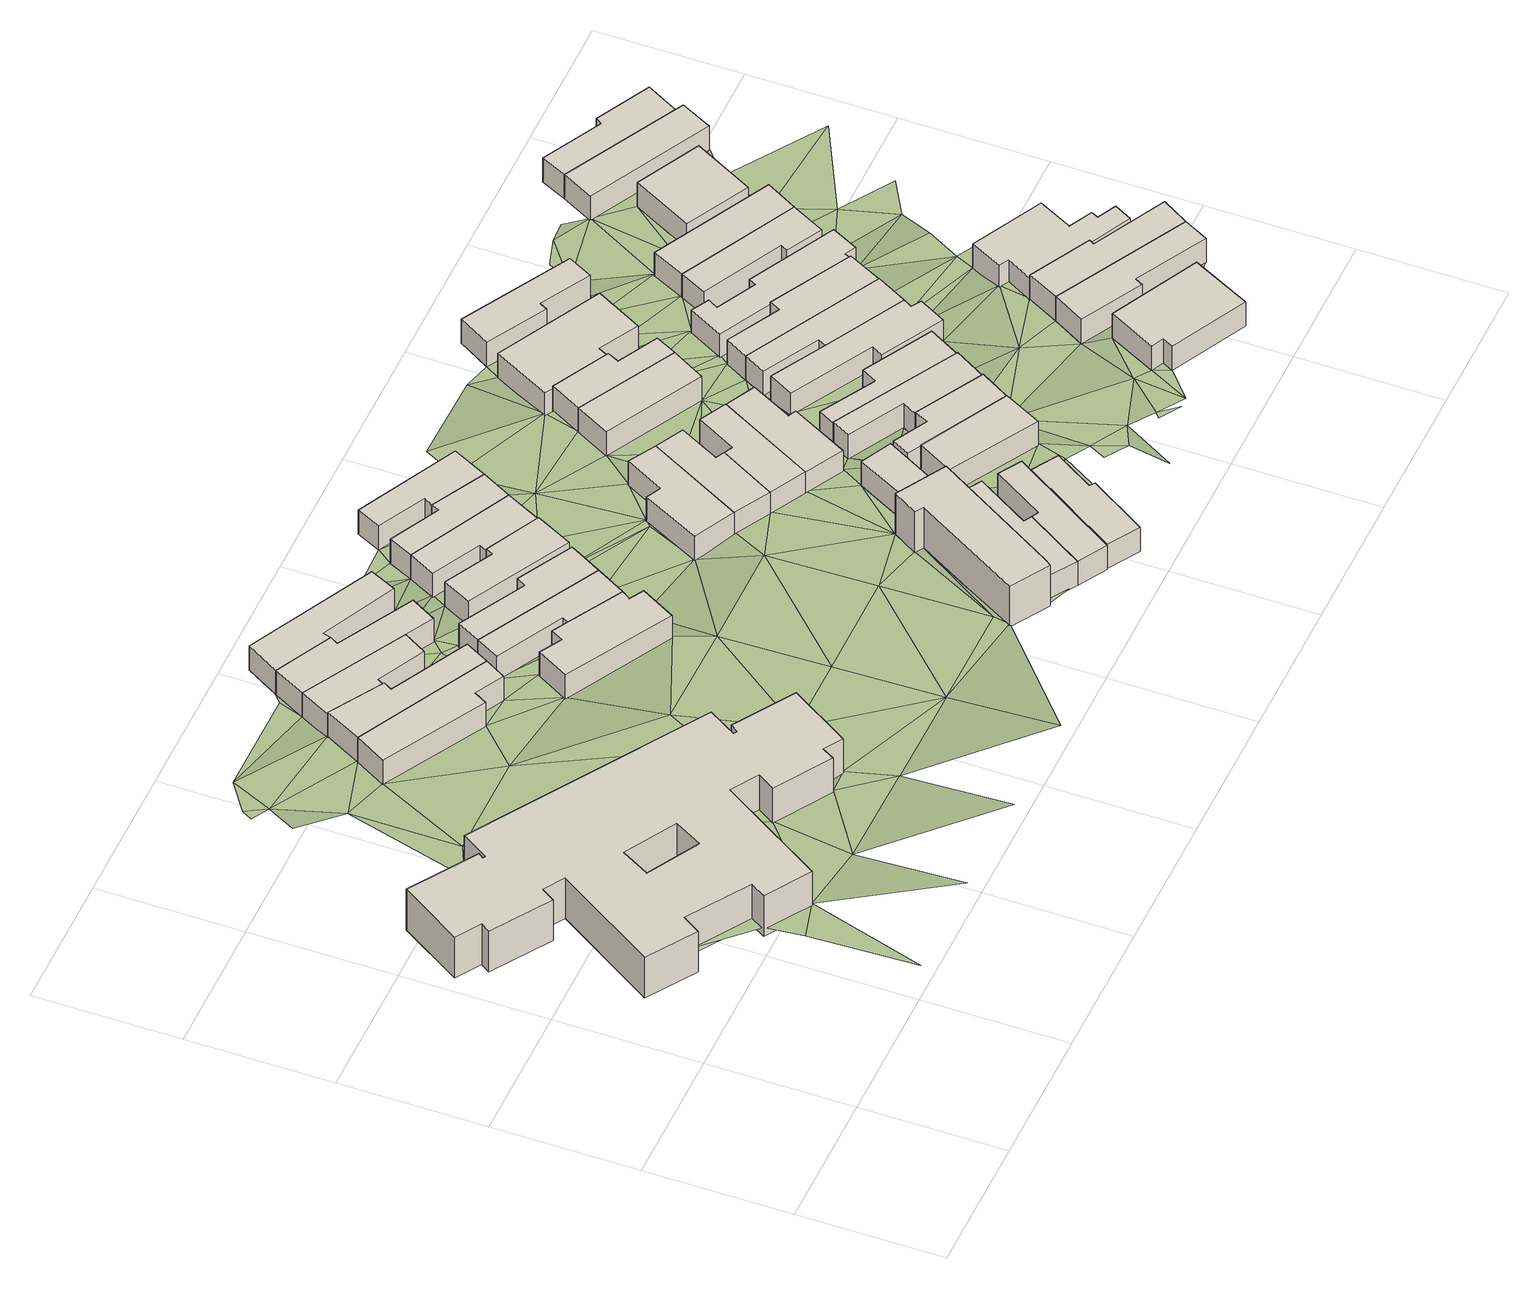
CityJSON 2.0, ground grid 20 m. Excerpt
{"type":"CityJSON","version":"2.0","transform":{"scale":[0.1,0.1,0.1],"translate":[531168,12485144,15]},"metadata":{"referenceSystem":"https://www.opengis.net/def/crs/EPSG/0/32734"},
"CityObjects":{
"building1":{"type":"Building","attributes":{"address":"Druden Primary School Dryden Street Salt River Cape Town","building":"school","building:levels":2,"amenity":"school","building_height":6.9,"plus_code":"4FRW3F97+23M","ground_height":16.66,"roof_height":23.56},"geometry":[{"type":"Solid","lod":"1","boundaries":[[[[0,1,2,3]],[[1,4,5,2]],[[4,6,7,5]],[[6,8,9,7]],[[8,10,11,9]],[[10,12,13,11]],[[12,14,15,13]],[[14,16,17,15]],[[16,18,19,17]],[[18,20,21,19]],[[20,22,23,21]],[[22,24,25,23]],[[24,26,27,25]],[[26,28,29,27]],[[28,30,31,29]],[[30,32,33,31]],[[32,34,35,33]],[[34,36,37,35]],[[36,38,39,37]],[[38,40,41,39]],[[40,42,43,41]],[[42,44,45,43]],[[44,46,47,45]],[[46,48,49,47]],[[48,50,51,49]],[[50,52,53,51]],[[52,54,55,53]],[[54,0,3,55]],[[56,57,58,59]],[[57,60,61,58]],[[60,62,63,61]],[[62,56,59,63]],[[3,2,5,7,9,11,13,15,17,19,21,23,25,27,29,31,33,35,37,39,41,43,45,47,49,51,53,55],[59,58,61,63]],[[54,52,50,48,46,44,42,40,38,36,34,32,30,28,26,24,22,20,18,16,14,12,10,8,6,4,1,0],[62,60,57,56]]]]}]},
"building2":{"type":"Building","attributes":{"address":"87 Fenton Road Salt River Cape Town","building":"house","building:levels":1,"building_height":4.1,"plus_code":"4FRW3F97+535","ground_height":16.59,"roof_height":20.69},"geometry":[{"type":"Solid","lod":"1","boundaries":[[[[64,65,66,67]],[[65,68,69,66]],[[68,70,71,69]],[[70,72,73,71]],[[72,74,75,73]],[[74,64,67,75]],[[67,66,69,71,73,75]],[[74,72,70,68,65,64]]]]}]},
"building3":{"type":"Building","attributes":{"address":"85 Fenton Road Salt River Cape Town","building":"house","building:levels":1,"building_height":4.1,"plus_code":"4FRW3F97+546","ground_height":16.59,"roof_height":20.69},"geometry":[{"type":"Solid","lod":"1","boundaries":[[[[65,64,67,66]],[[64,76,77,67]],[[76,78,79,77]],[[78,80,81,79]],[[80,82,83,81]],[[82,65,66,83]],[[66,67,77,79,81,83]],[[82,80,78,76,64,65]]]]}]},
"building4":{"type":"Building","attributes":{"address":"83 Fenton Road Salt River Cape Town","building":"house","building:levels":1,"building_height":4.1,"plus_code":"4FRW3F97+54J","ground_height":16.18,"roof_height":20.28},"geometry":[{"type":"Solid","lod":"1","boundaries":[[[[84,85,86,87]],[[85,88,89,86]],[[88,90,91,89]],[[90,92,93,91]],[[92,94,95,93]],[[94,84,87,95]],[[87,86,89,91,93,95]],[[94,92,90,88,85,84]]]]}]},
"building5":{"type":"Building","attributes":{"address":"81 Fenton Road Salt River Cape Town","building":"house","building:levels":1,"building_height":4.1,"plus_code":"4FRW3F97+54V","ground_height":16.18,"roof_height":20.28},"geometry":[{"type":"Solid","lod":"1","boundaries":[[[[94,92,93,95]],[[92,96,97,93]],[[96,98,99,97]],[[98,100,101,99]],[[100,102,103,101]],[[102,104,105,103]],[[104,94,95,105]],[[95,93,97,99,101,103,105]],[[104,102,100,98,96,92,94]]]]}]},
"building6":{"type":"Building","attributes":{"address":"79 Fenton Road Salt River Cape Town","building":"house","building:levels":1,"building_height":4.1,"plus_code":"4FRW3F97+648","ground_height":16.18,"roof_height":20.28},"geometry":[{"type":"Solid","lod":"1","boundaries":[[[[104,102,103,105]],[[102,106,107,103]],[[106,108,109,107]],[[108,110,111,109]],[[110,112,113,111]],[[112,104,105,113]],[[105,103,107,109,111,113]],[[112,110,108,106,102,104]]]]}]},
"building7":{"type":"Building","attributes":{"address":"Goldsmith Road Salt River Cape Town","building":"house","building:levels":1,"building_height":4.1,"plus_code":"4FRW3F97+35W","ground_height":16.26,"roof_height":20.36},"geometry":[{"type":"Solid","lod":"1","boundaries":[[[[114,115,116,117]],[[115,118,119,116]],[[118,120,121,119]],[[120,122,123,121]],[[122,124,125,123]],[[124,126,127,125]],[[126,128,129,127]],[[128,130,131,129]],[[130,114,117,131]],[[117,116,119,121,123,125,127,129,131]],[[130,128,126,124,122,120,118,115,114]]]]}]},
"building8":{"type":"Building","attributes":{"address":"Goldsmith Road Salt River Cape Town","building":"house","building:levels":1,"building_height":4.1,"plus_code":"4FRW3F97+45G","ground_height":16.26,"roof_height":20.36},"geometry":[{"type":"Solid","lod":"1","boundaries":[[[[114,132,133,117]],[[132,134,135,133]],[[134,136,137,135]],[[136,138,139,137]],[[138,115,116,139]],[[115,114,117,116]],[[117,133,135,137,139,116]],[[115,138,136,134,132,114]]]]}]},
"building9":{"type":"Building","attributes":{"address":"Goldsmith Road Salt River Cape Town","building":"house","building:levels":1,"building_height":4.1,"plus_code":"4FRW3F97+45Q","ground_height":16.26,"roof_height":20.36},"geometry":[{"type":"Solid","lod":"1","boundaries":[[[[134,132,133,135]],[[132,140,141,133]],[[140,142,143,141]],[[142,144,145,143]],[[144,146,147,145]],[[146,134,135,147]],[[135,133,141,143,145,147]],[[146,144,142,140,132,134]]]]}]},
"building10":{"type":"Building","attributes":{"address":"80 Goldsmith Road Salt River Cape Town","building":"house","building:levels":1,"building_height":4.1,"plus_code":"4FRW3F97+562","ground_height":16.26,"roof_height":20.36},"geometry":[{"type":"Solid","lod":"1","boundaries":[[[[148,149,150,151]],[[149,152,153,150]],[[152,154,155,153]],[[154,156,157,155]],[[156,158,159,157]],[[158,148,151,159]],[[151,150,153,155,157,159]],[[158,156,154,152,149,148]]]]}]},
"building11":{"type":"Building","attributes":{"address":"78 Goldsmith Road Salt River Cape Town","building":"house","building:levels":1,"building_height":4.1,"plus_code":"4FRW3F97+56F","ground_height":16.01,"roof_height":20.11},"geometry":[{"type":"Solid","lod":"1","boundaries":[[[[160,161,162,163]],[[161,164,165,162]],[[164,166,167,165]],[[166,168,169,167]],[[168,170,171,169]],[[170,160,163,171]],[[163,162,165,167,169,171]],[[170,168,166,164,161,160]]]]}]},
"building12":{"type":"Building","attributes":{"address":"76 Goldsmith Road Salt River Cape Town","building":"house","building:levels":1,"building_height":4.1,"plus_code":"4FRW3F97+56W","ground_height":16.01,"roof_height":20.11},"geometry":[{"type":"Solid","lod":"1","boundaries":[[[[161,172,173,162]],[[172,174,175,173]],[[174,176,177,175]],[[176,178,179,177]],[[178,164,165,179]],[[164,161,162,165]],[[162,173,175,177,179,165]],[[164,178,176,174,172,161]]]]}]},
"building13":{"type":"Building","attributes":{"address":"52 Dove Street Salt River Cape Town","building":"house","building:levels":2,"building_height":6.9,"plus_code":"4FRW3F87+X86","ground_height":17.18,"roof_height":24.08},"geometry":[{"type":"Solid","lod":"1","boundaries":[[[[180,181,182,183]],[[181,184,185,182]],[[184,186,187,185]],[[186,188,189,187]],[[188,190,191,189]],[[190,192,193,191]],[[192,194,195,193]],[[194,180,183,195]],[[183,182,185,187,189,191,193,195]],[[194,192,190,188,186,184,181,180]]]]}]},
"building14":{"type":"Building","attributes":{"address":"50 Dove Street Salt River Cape Town","building":"house","building:levels":1,"building_height":4.1,"plus_code":"4FRW3F87+X88","ground_height":17.18,"roof_height":21.28},"geometry":[{"type":"Solid","lod":"1","boundaries":[[[[181,180,196,197]],[[180,198,199,196]],[[198,200,201,199]],[[200,202,203,201]],[[202,204,205,203]],[[204,181,197,205]],[[197,196,199,201,203,205]],[[204,202,200,198,180,181]]]]}]},
"building15":{"type":"Building","attributes":{"address":"74 Goldsmith Road Salt River Cape Town","building":"house","building:levels":1,"building_height":4.1,"plus_code":"4FRW3F97+665","ground_height":16.01,"roof_height":20.11},"geometry":[{"type":"Solid","lod":"1","boundaries":[[[[172,206,207,173]],[[206,208,209,207]],[[208,210,211,209]],[[210,212,213,211]],[[212,174,175,213]],[[174,172,173,175]],[[173,207,209,211,213,175]],[[174,212,210,208,206,172]]]]}]},
"building16":{"type":"Building","attributes":{"address":"48 Dove Street Salt River Cape Town","building":"house","building:levels":1,"building_height":4.1,"plus_code":"4FRW3F87+W8P","ground_height":17.18,"roof_height":21.28},"geometry":[{"type":"Solid","lod":"1","boundaries":[[[[198,214,215,199]],[[214,216,217,215]],[[216,218,219,217]],[[218,220,221,219]],[[220,222,223,221]],[[222,200,201,223]],[[200,198,199,201]],[[199,215,217,219,221,223,201]],[[200,222,220,218,216,214,198]]]]}]},
"building17":{"type":"Building","attributes":{"address":"29 Dryden Street Salt River Cape Town","building":"house","building:levels":1,"building_height":4.1,"plus_code":"4FRW3F97+37W","ground_height":16.03,"roof_height":20.13},"geometry":[{"type":"Solid","lod":"1","boundaries":[[[[224,225,226,227]],[[225,228,229,226]],[[228,230,231,229]],[[230,232,233,231]],[[232,234,235,233]],[[234,224,227,235]],[[227,226,229,231,233,235]],[[234,232,230,228,225,224]]]]}]},
"building18":{"type":"Building","attributes":{"address":"46 Dove Street Salt River Cape Town","building":"house","building:levels":1,"building_height":4.1,"plus_code":"4FRW3F87+W9J","ground_height":17.37,"roof_height":21.47},"geometry":[{"type":"Solid","lod":"1","boundaries":[[[[236,237,238,239]],[[237,240,241,238]],[[240,242,243,241]],[[242,244,245,243]],[[244,246,247,245]],[[246,236,239,247]],[[239,238,241,243,245,247]],[[246,244,242,240,237,236]]]]}]},
"building19":{"type":"Building","attributes":{"address":"31 Dryden Street Salt River Cape Town","building":"house","building:levels":1,"building_height":4.1,"plus_code":"4FRW3F97+38R","ground_height":16.03,"roof_height":20.13},"geometry":[{"type":"Solid","lod":"1","boundaries":[[[[224,248,249,227]],[[248,250,251,249]],[[250,252,253,251]],[[252,254,255,253]],[[254,225,226,255]],[[225,224,227,226]],[[227,249,251,253,255,226]],[[225,254,252,250,248,224]]]]}]},
"building20":{"type":"Building","attributes":{"address":"Salt River Cape Town","building":"house","building:levels":1,"building_height":4.1,"plus_code":"4FRW3F97+289","ground_height":16.9,"roof_height":21},"geometry":[{"type":"Solid","lod":"1","boundaries":[[[[256,257,258,259]],[[257,260,261,258]],[[260,262,263,261]],[[262,256,259,263]],[[259,258,261,263]],[[262,260,257,256]]]]}]},
"building21":{"type":"Building","attributes":{"address":"33 Dryden Street Salt River Cape Town","building":"house","building:levels":1,"building_height":4.1,"plus_code":"4FRW3F97+38G","ground_height":16.03,"roof_height":20.13},"geometry":[{"type":"Solid","lod":"1","boundaries":[[[[248,264,265,249]],[[264,266,267,265]],[[266,268,269,267]],[[268,270,271,269]],[[270,250,251,271]],[[250,248,249,251]],[[249,265,267,269,271,251]],[[250,270,268,266,264,248]]]]}]},
"building22":{"type":"Building","attributes":{"address":"35 Dryden Street Salt River Cape Town","building":"house","building:levels":1,"building_height":4.1,"plus_code":"4FRW3F97+39C","ground_height":16,"roof_height":20.1},"geometry":[{"type":"Solid","lod":"1","boundaries":[[[[272,273,274,275]],[[273,276,277,274]],[[276,278,279,277]],[[278,280,281,279]],[[280,282,283,281]],[[282,272,275,283]],[[275,274,277,279,281,283]],[[282,280,278,276,273,272]]]]}]},
"building23":{"type":"Building","attributes":{"address":"Kingsley Road Salt River Cape Town","building":"house","building:levels":1,"building_height":4.1,"plus_code":"4FRW3F87+X9W","ground_height":17.02,"roof_height":21.12},"geometry":[{"type":"Solid","lod":"1","boundaries":[[[[284,285,286,287]],[[285,288,289,286]],[[288,290,291,289]],[[290,284,287,291]],[[287,286,289,291]],[[290,288,285,284]]]]}]},
"building24":{"type":"Building","attributes":{"address":"Kingsley Road Salt River Cape Town","building":"house","building:levels":1,"building_height":4.1,"plus_code":"4FRW3F97+295","ground_height":17.02,"roof_height":21.12},"geometry":[{"type":"Solid","lod":"1","boundaries":[[[[292,293,294,295]],[[293,296,297,294]],[[296,298,299,297]],[[298,300,301,299]],[[300,302,303,301]],[[302,304,305,303]],[[304,292,295,305]],[[295,294,297,299,301,303,305]],[[304,302,300,298,296,293,292]]]]}]},
"building25":{"type":"Building","attributes":{"address":"73 Goldsmith Road Salt River Cape Town","building":"house","building:levels":1,"building_height":4.1,"plus_code":"4FRW3F97+49J","ground_height":16,"roof_height":20.1},"geometry":[{"type":"Solid","lod":"1","boundaries":[[[[306,307,308,309]],[[307,310,311,308]],[[310,312,313,311]],[[312,306,309,313]],[[309,308,311,313]],[[312,310,307,306]]]]}]},
"building26":{"type":"Building","attributes":{"address":"Kingsley Road Salt River Cape Town","building":"house","building:levels":1,"building_height":4.1,"plus_code":"4FRW3F97+2CC","ground_height":16.72,"roof_height":20.82},"geometry":[{"type":"Solid","lod":"1","boundaries":[[[[314,315,316,317]],[[315,318,319,316]],[[318,320,321,319]],[[320,322,323,321]],[[322,324,325,323]],[[324,314,317,325]],[[317,316,319,321,323,325]],[[324,322,320,318,315,314]]]]}]},
"building27":{"type":"Building","attributes":{"address":"71 Goldsmith Road Salt River Cape Town","building":"house","building:levels":1,"building_height":4.1,"plus_code":"4FRW3F97+49V","ground_height":16,"roof_height":20.1},"geometry":[{"type":"Solid","lod":"1","boundaries":[[[[326,306,309,327]],[[306,312,313,309]],[[312,328,329,313]],[[328,330,331,329]],[[330,332,333,331]],[[332,326,327,333]],[[327,309,313,329,331,333]],[[332,330,328,312,306,326]]]]}]},
"building28":{"type":"Building","attributes":{"address":"Kingsley Road Salt River Cape Town","building":"house","building:levels":1,"building_height":4.1,"plus_code":"4FRW3F97+2CM","ground_height":16.42,"roof_height":20.52},"geometry":[{"type":"Solid","lod":"1","boundaries":[[[[334,335,336,337]],[[335,338,339,336]],[[338,340,341,339]],[[340,342,343,341]],[[342,344,345,343]],[[344,334,337,345]],[[337,336,339,341,343,345]],[[344,342,340,338,335,334]]]]}]},
"building29":{"type":"Building","attributes":{"address":"67 Goldsmith Road Salt River Cape Town","building":"house","building:levels":1,"building_height":4.1,"plus_code":"4FRW3F97+59V","ground_height":15.48,"roof_height":19.58},"geometry":[{"type":"Solid","lod":"1","boundaries":[[[[346,347,348,349]],[[347,350,351,348]],[[350,352,353,351]],[[352,354,355,353]],[[354,356,357,355]],[[356,358,359,357]],[[358,346,349,359]],[[349,348,351,353,355,357,359]],[[358,356,354,352,350,347,346]]]]}]},
"building30":{"type":"Building","attributes":{"address":"82 Kingsley Road Salt River Cape Town","building":"house","building:levels":1,"building_height":4.1,"plus_code":"4FRW3F97+3C7","ground_height":16,"roof_height":20.1},"geometry":[{"type":"Solid","lod":"1","boundaries":[[[[360,361,362,363]],[[361,364,365,362]],[[364,366,367,365]],[[366,368,369,367]],[[368,370,371,369]],[[370,372,373,371]],[[372,374,375,373]],[[374,376,377,375]],[[376,360,363,377]],[[363,362,365,367,369,371,373,375,377]],[[376,374,372,370,368,366,364,361,360]]]]}]},
"building31":{"type":"Building","attributes":{"address":"80 Kingsley Road Salt River Cape Town","building":"house","building:levels":1,"building_height":4.1,"plus_code":"4FRW3F97+3CM","ground_height":16,"roof_height":20.1},"geometry":[{"type":"Solid","lod":"1","boundaries":[[[[378,379,380,381]],[[379,382,383,380]],[[382,384,385,383]],[[384,361,362,385]],[[361,360,363,362]],[[360,378,381,363]],[[381,380,383,385,362,363]],[[360,361,384,382,379,378]]]]}]},
"building32":{"type":"Building","attributes":{"address":"Goldsmith Road Salt River Cape Town","building":"house","building:levels":1,"building_height":4.1,"plus_code":"4FRW3F97+695","ground_height":15.48,"roof_height":19.58},"geometry":[{"type":"Solid","lod":"1","boundaries":[[[[386,387,388,389]],[[387,390,391,388]],[[390,392,393,391]],[[392,394,395,393]],[[394,396,397,395]],[[396,386,389,397]],[[389,388,391,393,395,397]],[[396,394,392,390,387,386]]]]}]},
"building33":{"type":"Building","attributes":{"address":"78 Kingsley Road Salt River Cape Town","building":"house","building:levels":1,"building_height":4.1,"plus_code":"4FRW3F97+3CX","ground_height":15.83,"roof_height":19.93},"geometry":[{"type":"Solid","lod":"1","boundaries":[[[[398,399,400,401]],[[399,402,403,400]],[[402,404,405,403]],[[404,406,407,405]],[[406,408,409,407]],[[408,398,401,409]],[[401,400,403,405,407,409]],[[408,406,404,402,399,398]]]]}]},
"building34":{"type":"Building","attributes":{"address":"67 Kingsley Road Salt River Cape Town","building":"house","building:levels":1,"building_height":4.1,"plus_code":"4FRW3F87+WGJ","ground_height":17.17,"roof_height":21.27},"geometry":[{"type":"Solid","lod":"1","boundaries":[[[[410,411,412,413]],[[411,414,415,412]],[[414,416,417,415]],[[416,418,419,417]],[[418,420,421,419]],[[420,410,413,421]],[[413,412,415,417,419,421]],[[420,418,416,414,411,410]]]]}]},
"building35":{"type":"Building","attributes":{"address":"76 Kingsley Road Salt River Cape Town","building":"house","building:levels":1,"building_height":4.1,"plus_code":"4FRW3F97+4F6","ground_height":15.47,"roof_height":19.57},"geometry":[{"type":"Solid","lod":"1","boundaries":[[[[422,423,424,425]],[[423,426,427,424]],[[426,428,429,427]],[[428,430,431,429]],[[430,432,433,431]],[[432,434,435,433]],[[434,436,437,435]],[[436,438,439,437]],[[438,440,441,439]],[[440,442,443,441]],[[442,422,425,443]],[[425,424,427,429,431,433,435,437,439,441,443]],[[442,440,438,436,434,432,430,428,426,423,422]]]]}]},
"building36":{"type":"Building","attributes":{"address":"65 Kingsley Road Salt River Cape Town","building":"house","building:levels":1,"building_height":4.1,"plus_code":"4FRW3F87+XG7","ground_height":16.75,"roof_height":20.85},"geometry":[{"type":"Solid","lod":"1","boundaries":[[[[444,445,446,447]],[[445,448,449,446]],[[448,450,451,449]],[[450,452,453,451]],[[452,454,455,453]],[[454,444,447,455]],[[447,446,449,451,453,455]],[[454,452,450,448,445,444]]]]}]},
"building37":{"type":"Building","attributes":{"address":"74 Kingsley Road Salt River Cape Town","building":"house","building:levels":1,"building_height":4.1,"plus_code":"4FRW3F97+4FG","ground_height":15.47,"roof_height":19.57},"geometry":[{"type":"Solid","lod":"1","boundaries":[[[[456,457,458,459]],[[457,460,461,458]],[[460,462,463,461]],[[462,464,465,463]],[[464,466,467,465]],[[466,456,459,467]],[[459,458,461,463,465,467]],[[466,464,462,460,457,456]]]]}]},
"building38":{"type":"Building","attributes":{"address":"63 Kingsley Road Salt River Cape Town","building":"house","building:levels":1,"building_height":4.1,"plus_code":"4FRW3F87+XGH","ground_height":16.75,"roof_height":20.85},"geometry":[{"type":"Solid","lod":"1","boundaries":[[[[468,445,446,469]],[[445,444,447,446]],[[444,470,471,447]],[[470,472,473,471]],[[472,474,475,473]],[[474,468,469,475]],[[469,446,447,471,473,475]],[[474,472,470,444,445,468]]]]}]},
"building39":{"type":"Building","attributes":{"address":"72 Kingsley Road Salt River Cape Town","building":"house","building:levels":1,"building_height":4.1,"plus_code":"4FRW3F97+4FW","ground_height":15.47,"roof_height":19.57},"geometry":[{"type":"Solid","lod":"1","boundaries":[[[[457,456,459,458]],[[456,476,477,459]],[[476,478,479,477]],[[478,457,458,479]],[[458,459,477,479]],[[478,476,456,457]]]]}]},
"building40":{"type":"Building","attributes":{"address":"61 Kingsley Road Salt River Cape Town","building":"house","building:levels":1,"building_height":4.1,"plus_code":"4FRW3F97+2G8","ground_height":16.19,"roof_height":20.29},"geometry":[{"type":"Solid","lod":"1","boundaries":[[[[480,481,482,483]],[[481,484,485,482]],[[484,486,487,485]],[[486,488,489,487]],[[488,490,491,489]],[[490,492,493,491]],[[492,494,495,493]],[[494,496,497,495]],[[496,498,499,497]],[[498,500,501,499]],[[500,480,483,501]],[[483,482,485,487,489,491,493,495,497,499,501]],[[500,498,496,494,492,490,488,486,484,481,480]]]]}]},
"building41":{"type":"Building","attributes":{"address":"70 Kingsley Road Salt River Cape Town","building":"house","building:levels":1,"building_height":4.1,"plus_code":"4FRW3F97+5G6","ground_height":15.42,"roof_height":19.52},"geometry":[{"type":"Solid","lod":"1","boundaries":[[[[502,503,504,505]],[[503,506,507,504]],[[506,508,509,507]],[[508,502,505,509]],[[505,504,507,509]],[[508,506,503,502]]]]}]},
"building42":{"type":"Building","attributes":{"address":"68 Kingsley Road Salt River Cape Town","building":"house","building:levels":1,"building_height":4.1,"plus_code":"4FRW3F97+5GV","ground_height":15.15,"roof_height":19.25},"geometry":[{"type":"Solid","lod":"1","boundaries":[[[[510,511,512,513]],[[511,514,515,512]],[[514,516,517,515]],[[516,518,519,517]],[[518,510,513,519]],[[513,512,515,517,519]],[[518,516,514,511,510]]]]}]},
"building43":{"type":"Building","attributes":{"address":"66 Kingsley Road Salt River Cape Town","building":"house","building:levels":1,"building_height":4.1,"plus_code":"4FRW3F97+6G4","ground_height":15.15,"roof_height":19.25},"geometry":[{"type":"Solid","lod":"1","boundaries":[[[[520,521,522,523]],[[521,524,525,522]],[[524,526,527,525]],[[526,511,512,527]],[[511,510,513,512]],[[510,520,523,513]],[[523,522,525,527,512,513]],[[510,511,526,524,521,520]]]]}]},
"terrain1":{"type":"TINRelief","geometry":[{"type":"CompositeSurface","lod":"1","boundaries":[[[528,529,530]],[[531,532,533]],[[531,533,530]],[[534,535,536]],[[537,534,536]],[[538,539,533]],[[540,541,10]],[[533,539,542]],[[543,544,533]],[[543,533,542]],[[545,541,546]],[[547,548,546]],[[10,549,540]],[[541,540,550]],[[547,546,551]],[[543,552,544]],[[539,553,542]],[[542,552,543]],[[546,541,554]],[[550,540,555]],[[554,541,550]],[[539,556,557]],[[553,539,557]],[[558,551,546]],[[549,555,540]],[[546,554,558]],[[559,553,560]],[[557,560,553]],[[561,550,555]],[[558,94,551]],[[562,563,564]],[[564,549,562]],[[551,94,565]],[[549,566,555]],[[567,549,564]],[[560,557,568]],[[555,569,561]],[[566,569,555]],[[549,567,566]],[[94,104,565]],[[561,74,570]],[[560,568,567]],[[571,568,557]],[[561,569,74]],[[572,573,574]],[[572,574,575]],[[574,573,76]],[[576,64,74]],[[569,577,74]],[[74,577,576]],[[566,567,578]],[[568,579,567]],[[64,576,76]],[[580,569,566]],[[581,76,576]],[[76,582,574]],[[577,583,576]],[[584,574,582]],[[578,567,579]],[[76,581,585]],[[583,577,586]],[[582,76,585]],[[571,587,568]],[[583,138,576]],[[588,589,590]],[[582,591,584]],[[580,566,578]],[[590,592,588]],[[585,591,582]],[[583,593,138]],[[590,589,594]],[[585,595,591]],[[579,568,596]],[[594,591,154]],[[585,144,595]],[[591,595,154]],[[568,587,597]],[[128,580,578]],[[594,598,590]],[[594,154,598]],[[595,144,142]],[[596,568,597]],[[114,130,128]],[[599,578,579]],[[164,600,590]],[[598,164,590]],[[114,128,132]],[[158,595,142]],[[598,154,149]],[[601,600,164]],[[602,128,578]],[[154,152,149]],[[579,596,599]],[[178,601,164]],[[603,598,149]],[[602,132,128]],[[142,140,158]],[[178,210,601]],[[190,597,587]],[[602,578,599]],[[604,605,606]],[[597,607,596]],[[140,132,608]],[[178,174,210]],[[602,608,132]],[[190,607,597]],[[158,140,608]],[[178,176,174]],[[599,596,186]],[[210,174,212]],[[148,158,609]],[[596,607,186]],[[599,610,602]],[[608,609,158]],[[609,608,602]],[[611,610,599]],[[599,186,611]],[[148,612,613]],[[148,609,612]],[[614,613,612]],[[615,616,204]],[[617,186,184]],[[618,609,619]],[[620,220,616]],[[621,611,186]],[[609,618,612]],[[256,186,617]],[[614,612,206]],[[617,184,622]],[[616,220,204]],[[204,184,181]],[[186,256,621]],[[184,623,622]],[[184,204,623]],[[204,220,623]],[[618,624,612]],[[623,625,622]],[[244,626,240]],[[623,220,627]],[[240,628,244]],[[256,629,621]],[[618,225,624]],[[628,630,244]],[[625,631,622]],[[612,632,206]],[[633,625,623]],[[634,244,627]],[[624,635,612]],[[252,250,636]],[[629,256,631]],[[270,636,250]],[[624,225,254]],[[632,637,206]],[[638,631,625]],[[630,639,244]],[[252,636,254]],[[640,623,627]],[[629,631,641]],[[639,627,244]],[[632,612,635]],[[631,638,641]],[[636,270,268]],[[629,641,642]],[[254,636,268]],[[639,640,627]],[[643,629,642]],[[322,641,638]],[[644,645,638]],[[310,624,254]],[[322,638,645]],[[254,268,310]],[[646,643,642]],[[640,639,647]],[[648,637,632]],[[647,649,650]],[[635,651,632]],[[652,643,653]],[[654,655,650]],[[268,266,310]],[[643,646,653]],[[640,647,284]],[[650,655,647]],[[653,280,652]],[[655,284,647]],[[310,266,280]],[[646,656,653]],[[646,657,656]],[[280,653,364]],[[648,632,356]],[[364,382,280]],[[379,310,280]],[[382,379,280]],[[657,658,656]],[[659,284,655]],[[387,648,356]],[[660,661,662]],[[653,656,663]],[[660,659,655]],[[382,364,664]],[[310,665,312]],[[379,665,310]],[[666,328,667]],[[656,658,663]],[[284,668,669]],[[660,670,659]],[[364,671,664]],[[663,658,672]],[[673,667,674]],[[387,356,675]],[[674,667,328]],[[328,312,676]],[[658,335,672]],[[665,676,312]],[[448,284,659]],[[669,668,677]],[[659,670,410]],[[670,414,410]],[[284,448,668]],[[678,328,676]],[[675,356,679]],[[678,674,328]],[[680,676,665]],[[681,672,335]],[[335,677,681]],[[410,414,411]],[[678,682,674]],[[677,668,681]],[[420,659,410]],[[679,674,682]],[[399,676,680]],[[675,679,683]],[[420,448,659]],[[684,682,678]],[[685,686,678]],[[683,679,687]],[[679,682,684]],[[668,448,445]],[[688,685,689]],[[684,678,686]],[[690,691,692]],[[685,688,686]],[[693,681,668]],[[688,689,694]],[[690,695,691]],[[448,420,696]],[[697,668,445]],[[693,690,681]],[[691,695,698]],[[687,679,699]],[[679,684,699]],[[693,668,697]],[[700,686,688]],[[701,687,699]],[[690,496,695]],[[420,418,696]],[[695,702,698]],[[693,496,690]],[[700,688,703]],[[418,704,696]],[[398,698,705]],[[693,697,706]],[[701,707,708]],[[703,688,430]],[[496,702,695]],[[705,709,398]],[[705,698,702]],[[701,699,710]],[[704,418,711]],[[701,710,707]],[[710,699,712]],[[713,703,430]],[[476,712,699]],[[705,702,714]],[[503,712,715]],[[456,713,430]],[[716,717,718]],[[476,715,712]],[[707,710,719]],[[430,705,720]],[[702,496,721]],[[712,503,710]],[[714,720,705]],[[430,722,456]],[[723,721,496]],[[476,508,715]],[[722,430,720]],[[476,456,722]],[[724,508,476]],[[725,710,503]],[[720,726,722]],[[502,508,724]],[[725,503,502]],[[476,722,727]],[[476,727,724]],[[502,724,725]]]}]}
},
"vertices":[
[556,306,25],[474,358,25],[474,358,94],[556,306,94],[467,347,25],[467,347,94],[462,350,25],[462,350,94],[486,389,25],[486,389,94],[175,585,25],[175,585,94],[151,548,25],[151,548,94],[148,550,25],[148,550,94],[153,557,25],[153,557,94],[63,615,25],[63,615,94],[8,529,25],[8,529,94],[42,508,25],[42,508,94],[33,495,25],[33,495,94],[113,443,25],[113,443,94],[125,462,25],[125,462,94],[154,444,25],[154,444,94],[63,303,25],[63,303,94],[129,260,25],[129,260,94],[145,285,25],[145,285,94],[229,231,25],[229,231,94],[216,210,25],[216,210,94],[277,171,25],[277,171,94],[370,317,25],[370,317,94],[407,294,25],[407,294,94],[392,270,25],[392,270,94],[468,222,25],[468,222,94],[478,239,25],[478,239,94],[503,223,25],[503,223,94],[221,395,25],[292,355,25],[292,355,94],[221,395,94],[270,316,25],[270,316,94],[199,356,25],[199,356,94],
[492,685,24],[310,780,24],[310,780,65],[492,685,65],[285,737,24],[285,737,65],[425,659,24],[425,659,65],[435,677,24],[435,677,65],[475,656,24],[475,656,65],
[510,718,24],[510,718,65],[403,774,24],[403,774,65],[410,786,24],[410,786,65],[337,830,24],[337,830,65],
[337,830,20],[410,786,20],[410,786,61],[337,830,61],[416,796,20],[416,796,61],[482,763,20],[482,763,61],[501,795,20],[501,795,61],[360,873,20],[360,873,61],
[539,774,20],[539,774,61],[559,809,20],[559,809,61],[455,866,20],[455,866,61],[462,877,20],[462,877,61],[384,917,20],[384,917,61],
[465,888,20],[465,888,61],[569,838,20],[569,838,61],[586,874,20],[586,874,61],[411,963,20],[411,963,61],
[668,579,21],[594,621,21],[594,621,62],[668,579,62],[572,633,21],[572,633,62],[563,616,21],[563,616,62],[533,633,21],[533,633,62],[508,589,21],[508,589,62],[652,508,21],[652,508,62],[679,556,21],[679,556,62],[660,567,21],[660,567,62],
[691,620,21],[691,620,62],[524,710,21],[524,710,62],[506,678,21],[506,678,62],[598,629,21],[598,629,62],
[716,665,21],[716,665,62],[640,706,21],[640,706,62],[633,693,21],[633,693,62],[542,742,21],[542,742,62],
[748,722,21],[673,760,21],[673,760,62],[748,722,62],[668,750,21],[668,750,62],[602,785,21],[602,785,62],[581,746,21],[581,746,62],[722,671,21],[722,671,62],
[748,722,18],[773,771,18],[773,771,59],[748,722,59],[632,842,18],[632,842,59],[613,805,18],[613,805,59],[679,771,18],[679,771,59],[673,760,18],[673,760,59],
[795,812,18],[795,812,59],[722,851,18],[722,851,59],[717,840,18],[717,840,59],[648,875,18],[648,875,59],
[877,110,30],[970,264,30],[970,264,99],[877,110,99],[982,284,30],[982,284,99],[915,323,30],[915,323,99],[894,289,30],[894,289,99],[906,282,30],[906,282,99],[819,134,30],[819,134,99],[871,102,30],[871,102,99],
[877,110,71],[970,264,71],[916,85,30],[916,85,71],[967,166,30],[967,166,71],[956,172,30],[956,172,71],[1001,245,30],[1001,245,71],
[819,860,18],[819,860,59],[680,930,18],[680,930,59],[664,897,18],[664,897,59],[729,863,18],[729,863,59],
[955,62,30],[955,62,71],[1040,196,30],[1040,196,71],[1051,213,30],[1051,213,71],[1020,232,30],[1020,232,71],[976,161,30],[976,161,71],
[847,506,19],[918,638,19],[918,638,60],[847,506,60],[881,659,19],[881,659,60],[852,605,19],[852,605,60],[832,615,19],[832,615,60],[791,535,19],[791,535,60],
[955,62,32],[997,36,32],[997,36,73],[955,62,73],[1048,116,32],[1048,116,73],[1041,121,32],[1041,121,73],[1075,175,32],[1075,175,73],[1040,196,32],[1040,196,73],
[896,479,19],[896,479,60],[939,557,19],[939,557,60],[927,563,19],[927,563,60],[956,618,19],[956,618,60],
[980,394,27],[941,321,27],[941,321,68],[980,394,68],[981,298,27],[981,298,68],[1022,373,27],[1022,373,68],
[945,453,19],[945,453,60],[1017,587,19],[1017,587,60],[980,606,19],[980,606,60],[950,551,19],[950,551,60],
[945,453,18],[997,425,18],[997,425,59],[945,453,59],[1039,504,18],[1039,504,59],[1028,509,18],[1028,509,59],[1058,566,18],[1058,566,59],[1017,587,18],[1017,587,59],
[1150,273,29],[1031,337,29],[1031,337,70],[1150,273,70],[1004,289,29],[1004,289,70],[1123,221,29],[1123,221,70],
[1150,273,28],[1174,314,28],[1174,314,69],[1150,273,69],[1082,365,28],[1082,365,69],[1073,346,28],[1073,346,69],[1026,371,28],[1026,371,69],[1013,347,28],[1013,347,69],[1031,337,28],[1031,337,69],
[944,750,18],[918,703,18],[918,703,59],[944,750,59],[1051,632,18],[1051,632,59],[1077,678,18],[1077,678,59],
[1174,314,25],[1200,358,25],[1200,358,66],[1174,314,66],[1032,452,25],[1032,452,66],[1018,427,25],[1018,427,66],[1094,385,25],[1094,385,66],[1082,365,25],[1082,365,66],
[967,793,18],[967,793,59],[1092,707,18],[1092,707,59],[1037,736,18],[1037,736,59],[1045,752,18],[1045,752,59],
[1200,358,22],[1225,402,22],[1225,402,63],[1200,358,63],[1131,454,22],[1131,454,63],[1119,433,22],[1119,433,63],[1045,475,22],[1045,475,63],[1032,452,22],[1032,452,63],
[967,793,13],[1045,752,13],[1045,752,54],[967,793,54],[1053,767,13],[1053,767,54],[1107,738,13],[1107,738,54],[1142,803,13],[1142,803,54],[999,878,13],[999,878,54],[957,799,13],[957,799,54],
[1266,455,18],[1157,514,18],[1157,514,59],[1266,455,59],[1083,555,18],[1083,555,59],[1064,521,18],[1064,521,59],[1176,459,18],[1176,459,59],[1168,444,18],[1168,444,59],[1252,398,18],[1252,398,59],[1272,435,18],[1272,435,59],[1259,443,18],[1259,443,59],
[1289,497,18],[1104,596,18],[1104,596,59],[1289,497,59],[1087,566,18],[1087,566,59],[1163,525,18],[1163,525,59],
[1037,941,13],[1011,897,13],[1011,897,54],[1037,941,54],[1092,852,13],[1092,852,54],[1098,863,13],[1098,863,54],[1166,825,13],[1166,825,54],[1184,859,13],[1184,859,54],
[1313,544,17],[1202,604,17],[1202,604,58],[1313,544,58],[1194,589,17],[1194,589,58],[1122,628,17],[1122,628,58],[1104,596,17],[1104,596,58],[1289,497,17],[1289,497,58],
[1294,142,30],[1311,134,30],[1311,134,71],[1294,142,71],[1303,119,30],[1303,119,71],[1408,66,30],[1408,66,71],[1449,147,30],[1449,147,71],[1328,208,30],[1328,208,71],
[1202,604,13],[1313,544,13],[1313,544,54],[1202,604,54],[1317,553,13],[1317,553,54],[1332,545,13],[1332,545,54],[1351,582,13],[1351,582,54],[1232,644,13],[1232,644,54],[1227,634,13],[1227,634,54],[1173,662,13],[1173,662,54],[1181,676,13],[1181,676,54],[1157,689,13],[1157,689,54],[1131,641,13],[1131,641,54],
[1513,187,26],[1333,284,26],[1333,284,67],[1513,187,67],[1308,240,26],[1308,240,67],[1392,195,26],[1392,195,67],[1398,206,26],[1398,206,67],[1495,153,26],[1495,153,67],
[1369,641,13],[1210,723,13],[1210,723,54],[1369,641,54],[1191,687,13],[1191,687,54],[1301,630,13],[1301,630,54],[1296,621,13],[1296,621,54],[1345,595,13],[1345,595,54],
[1356,327,26],[1356,327,67],[1535,224,26],[1535,224,67],[1435,276,26],[1435,276,67],[1439,283,26],[1439,283,67],
[1393,684,13],[1393,684,54],[1232,768,13],[1232,768,54],
[1356,327,20],[1439,283,20],[1439,283,61],[1356,327,61],[1498,254,20],[1498,254,61],[1511,278,20],[1511,278,61],[1485,291,20],[1485,291,61],[1490,301,20],[1490,301,61],[1458,317,20],[1458,317,61],[1482,364,20],[1482,364,61],[1385,414,20],[1385,414,61],[1363,370,20],[1363,370,61],[1376,363,20],[1376,363,61],
[1423,788,13],[1336,833,13],[1336,833,54],[1423,788,54],[1292,750,13],[1292,750,54],[1379,705,13],[1379,705,54],
[1473,839,10],[1318,921,10],[1318,921,51],[1473,839,51],[1295,878,10],[1295,878,51],[1462,790,10],[1462,790,51],[1484,833,10],[1484,833,51],
[1497,883,10],[1422,922,10],[1422,922,51],[1497,883,51],[1417,913,10],[1417,913,51],[1335,956,10],[1335,956,51],
[229,231,39],[145,285,38],[216,210,40],[222,157,40],[222,7,46],[277,171,40],[221,395,35],[199,356,39],[270,316,39],[292,355,39],[372,7,49],[372,157,42],[222,607,25],[222,757,25],[392,270,38],[372,307,38],[370,317,38],[173,809,25],[196,849,22],[180,877,22],[172,863,22],[486,389,31],[285,737,25],[222,907,22],[407,294,38],[468,222,39],[310,780,25],[372,607,25],[522,7,46],[522,157,39],[337,830,25],[478,239,35],[503,223,39],[425,659,25],[462,350,35],[467,347,35],[474,358,35],[372,907,20],[522,457,31],[556,306,35],[672,157,35],[508,589,24],[435,677,25],[672,7,44],[410,786,25],[403,774,25],[482,763,24],[416,796,25],[506,678,24],[533,633,24],[672,457,27],[672,307,31],[652,508,27],[524,710,24],[522,757,24],[572,633,24],[501,795,24],[542,742,24],[563,616,24],[819,134,35],[462,877,21],[455,866,21],[569,838,21],[539,774,24],[465,888,21],[594,621,24],[559,809,24],[581,746,24],[823,307,31],[823,157,35],[613,805,21],[823,457,27],[586,874,21],[598,895,18],[791,535,21],[679,771,21],[871,102,35],[916,85,35],[877,110,35],[894,289,31],[823,607,21],[832,615,21],[847,506,27],[896,479,27],[823,757,21],[773,771,21],[795,812,21],[956,172,35],[967,166,35],[941,321,30],[881,659,21],[852,605,21],[976,161,35],[945,453,27],[981,298,30],[1004,289,30],[918,703,19],[1013,347,30],[1041,121,35],[1051,213,32],[1060,111,32],[997,425,27],[1067,107,32],[1022,373,30],[957,799,19],[1031,337,30],[1040,196,35],[944,750,19],[973,607,19],[843,907,18],[1026,371,30],[1111,180,32],[1123,221,32],[1018,427,27],[1032,452,27],[1039,504,27],[1073,346,29],[1082,365,29],[1045,475,27],[1143,161,32],[973,907,13],[1131,138,32],[1162,118,32],[967,793,19],[1028,509,27],[1064,521,25],[1145,58,39],[1193,133,32],[1123,457,25],[1119,433,25],[1131,454,25],[1273,157,30],[1229,110,30],[1221,103,30],[1250,85,30],[1176,459,25],[1163,525,25],[1122,628,18],[1037,736,19],[1045,752,19],[1273,307,26],[1174,314,29],[1265,86,30],[1157,514,25],[1168,444,25],[1053,767,18],[1107,738,18],[1092,852,14],[1131,641,18],[1200,358,26],[1157,689,18],[1142,803,18],[1194,589,18],[1252,398,22],[1123,757,18],[1098,863,14],[1210,723,17],[1181,676,18],[1191,687,18],[1166,825,18],[1232,644,17],[1173,662,18],[1272,435,22],[1266,455,22],[1259,443,22],[1363,370,27],[1227,634,17],[1273,457,22],[1392,195,30],[1356,327,27],[1289,497,22],[1232,768,17],[1301,630,17],[1184,859,14],[1396,439,20],[1296,621,17],[1398,206,30],[1332,545,17],[1376,363,27],[1243,905,13],[1203,893,13],[1317,553,17],[1295,878,13],[1495,153,30],[1273,757,17],[1345,595,17],[1421,485,20],[1292,750,17],[1435,276,27],[1498,254,27],[1439,283,27],[1273,907,12],[1445,531,13],[1477,396,20],[1423,607,13],[1482,364,27],[1423,757,13],[1462,790,13],[1495,560,13],[1556,673,9]
]}
